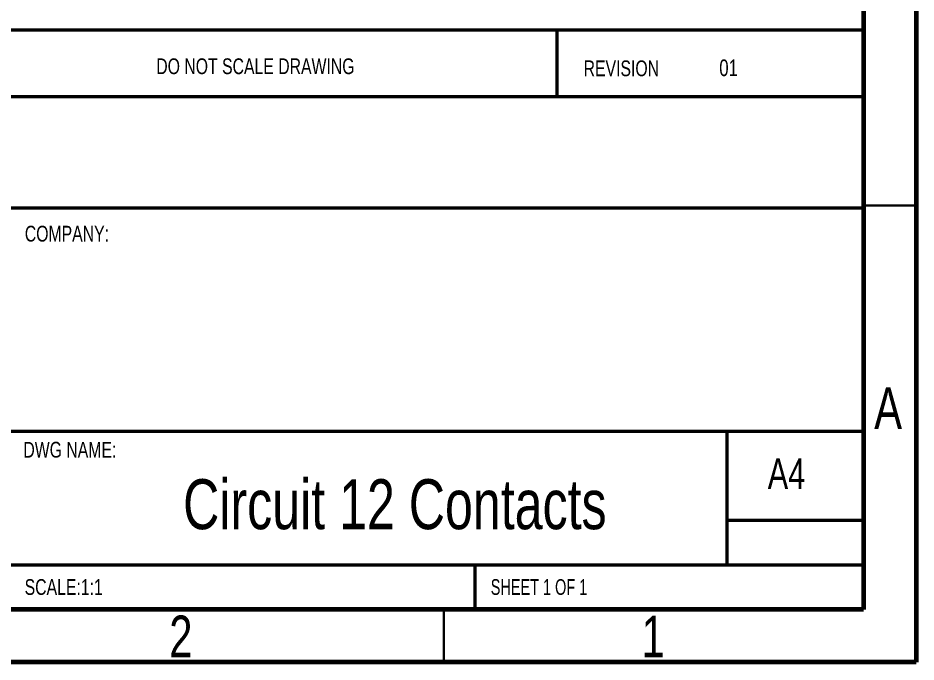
# Model space of a CAD drawing. Header units: millimetres. Extents: x 0 to 205, y 0 to 292.
# Drawn here: x 119.4 to 205, y 5 to 66.4 of the extents above; entities that cross this region are included whole.
import ezdxf

# ---------------------------------------------------------------- set-up
doc = ezdxf.new("R2010")
doc.units = ezdxf.units.MM
doc.styles.add('SLDTEXTSTYLE0', font='TXT', dxfattribs={"width": 0.75})
doc.styles.add('SLDTEXTSTYLE2', font='TXT', dxfattribs={"width": 0.6875})

msp = doc.modelspace()

# ---------------------------------------------------------------- linework, layer by layer
at = {"color": 7, "linetype": 'Continuous', "lineweight": 70}
for p, q in [((205, 292), (205, 5)), ((200, 287), (200, 10)), ((200, 10), (20, 10)), ((205, 5), (15, 5))]:
    msp.add_line(p, q, dxfattribs=at)
at = {"color": 7, "linetype": 'Continuous', "lineweight": 50}
for p, q in [((20, 65.25), (200, 65.25)), ((170.8, 58.875), (170.8, 65.25)), ((200, 58.875), (118.8, 58.875)), ((200, 48.25), (20, 48.25)), ((74.6, 27), (200, 27)), ((187, 14.25), (187, 27)), ((200, 18.5), (187, 18.5)), ((20, 14.25), (200, 14.25)), ((163, 10), (163, 14.25))]:
    msp.add_line(p, q, dxfattribs=at)
at = {"color": 7, "linetype": 'Continuous', "lineweight": 35}
for p, q in [((200, 48.5), (205, 48.5)), ((160, 10), (160, 5))]:
    msp.add_line(p, q, dxfattribs=at)

# ---------------------------------------------------------------- texts
at = {"color": 7, "linetype": 'Continuous', "lineweight": 0}
for s, insert, char_height, attachment_point, style in [('DO NOT SCALE DRAWING', (132.615, 62.533), 1.5, 1, 'SLDTEXTSTYLE0'), ('REVISION', (173.328, 62.335), 1.5, 1, 'SLDTEXTSTYLE0'), ('01', (186.256, 62.428), 1.5875, 1, 'SLDTEXTSTYLE0'), ('COMPANY:', (120.09, 46.576), 1.5, 1, 'SLDTEXTSTYLE0'), ('A', (202.34, 31.176), 3.969, 2, 'SLDTEXTSTYLE0'), ('DWG NAME:', (119.953, 25.986), 1.5, 1, 'SLDTEXTSTYLE0'), ('A4', (190.871, 24.406), 2.9104, 1, 'SLDTEXTSTYLE0'), ('Circuit 12 Contacts', (155.346, 22.425), 4.7625, 2, 'SLDTEXTSTYLE0'), ('SCALE:1:1', (120.074, 12.9), 1.5, 1, 'SLDTEXTSTYLE0'), ('SHEET 1 OF 1', (164.478, 12.9), 1.5, 1, 'SLDTEXTSTYLE2'), ('2', (134.96, 9.426), 3.969, 2, 'SLDTEXTSTYLE0'), ('1', (179.96, 9.426), 3.969, 2, 'SLDTEXTSTYLE0')]:
    msp.add_mtext(s, dxfattribs=dict(at, insert=insert, char_height=char_height, attachment_point=attachment_point, style=style))

doc.saveas('drawing.dxf')
